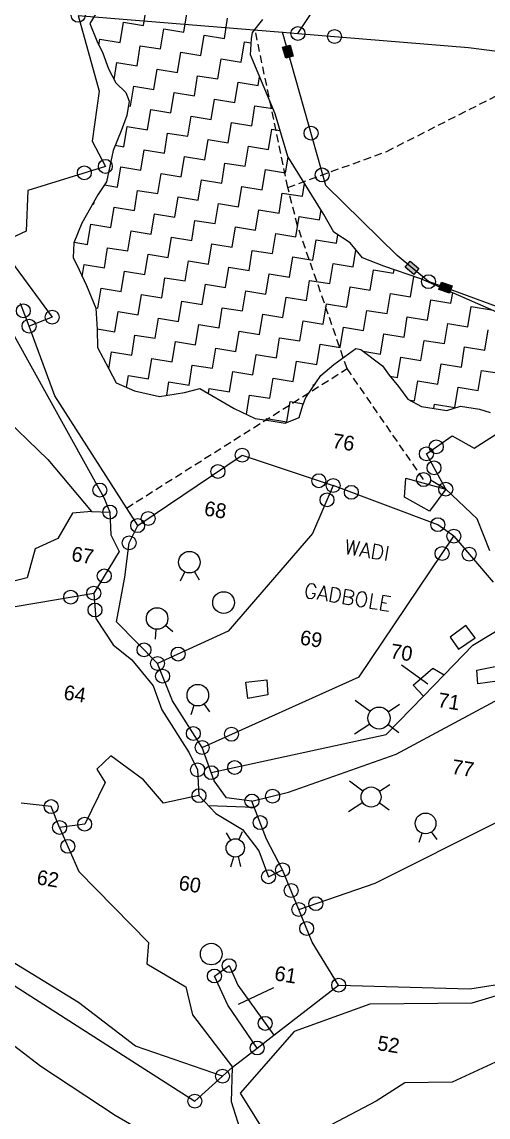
# Model space of a CAD drawing. Header units: metres. Extents: x 318079 to 324759, y 1863980 to 1868406.
# Drawn here: x 321051 to 321354, y 1866102 to 1866812 of the extents above; entities that cross this region are included whole.
import ezdxf

# ---------------------------------------------------------------- set-up
doc = ezdxf.new("R2010")
doc.units = ezdxf.units.M
doc.linetypes.add('DASHED', pattern=[0.75, 0.5, -0.25])
for name, color, linetype in [('LINE_FOOTPATH', 1, 'DASHED'), ('LINE_WATER', 4, 'Continuous'), ('OTHERS', 1, 'Continuous'), ('POLY_HATCH', 12, 'Continuous'), ('POLY_PARCEL', 6, 'Continuous'), ('POLY_WATER', 4, 'Continuous'), ('SYM_WELL', 1, 'Continuous'), ('TEXT_MAPIN', 7, 'Continuous'), ('TEXT_PARCEL', 7, 'Continuous')]:
    doc.layers.add(name, color=color, linetype=linetype)
doc.styles.get("Standard").update_dxf_attribs({"font": 'simplex.shx'})
doc.styles.add('TEXT_MAP', font='')
doc.styles.get('TEXT_MAP').set_extended_font_data('Kruti Dev 050')
doc.dimstyles.get("Standard").update_dxf_attribs({"dimtxt": 0.18, "dimasz": 0.18, "dimexe": 0.18, "dimexo": 0.0625, "dimgap": 0.09, "dimtad": 0, "dimtih": 1, "dimtoh": 1, "dimdec": 4, "dimzin": 0, "dimdsep": 46, "dimtxsty": 'Standard', "dimcen": 0.09, "dimadec": 0, "dimazin": 0, "dimtfac": 1, "dimtdec": 4, "dimtofl": 0, "dimtmove": 0, "dimatfit": 3, "dimfxl": 1, "dimtolj": 1, "dimtzin": 0, "dimarcsym": 0})

# ---------------------------------------------------------------- blocks, each defined once
blk = doc.blocks.new('MOTWELL')
for points in [[(-1.54, 2.96), (-0.8, 1.55)], [(1.54, 2.96), (0.8, 1.55)]]:
    blk.add_lwpolyline(points)
blk.add_circle((0, 0), 1.74)

msp = doc.modelspace()

# ---------------------------------------------------------------- hatches: boundary and pattern name
for points in [[(321222.64, 1866788.45), (321227.56, 1866789.85), (321225.55, 1866796.96), (321220.63, 1866795.56)], [(321305.75, 1866648.12), (321309.04, 1866652.03), (321303.37, 1866656.78), (321300.09, 1866652.86)], [(321329.01, 1866635.91), (321330.71, 1866640.73), (321323.75, 1866643.19), (321322.04, 1866638.37)]]:
    msp.add_hatch(color=256).paths.add_polyline_path(points)

# ---------------------------------------------------------------- linework, layer by layer
for points in [[(321225.55, 1866796.96), (321227.56, 1866789.85), (321222.64, 1866788.45), (321220.63, 1866795.56)], [(321303.37, 1866656.78), (321309.04, 1866652.03), (321305.75, 1866648.12), (321300.09, 1866652.86)], [(321323.75, 1866643.19), (321330.71, 1866640.73), (321329.01, 1866635.91), (321322.04, 1866638.37)]]:
    msp.add_lwpolyline(points, close=True)
for points in [[(321154.31, 1866449.47), (321157.09, 1866455.21)], [(321166.6, 1866449.8), (321163.51, 1866455.38)], [(321149.45, 1866416.41), (321144.54, 1866420.49)], [(321138.12, 1866411.64), (321138.63, 1866418)], [(321161.23, 1866362.6), (321163.32, 1866368.63)], [(321173.39, 1866364.37), (321169.67, 1866369.55)], [(321309.17, 1866279.83), (321311.19, 1866285.66)], [(321320.93, 1866281.54), (321317.33, 1866286.55)]]:
    msp.add_lwpolyline(points)
for centre, radius in [((321087.98, 1866816.23), 4.52), ((321230.57, 1866804.45), 4.52), ((321254.25, 1866802.5), 4.52), ((321239.09, 1866739.82), 4.52), ((321105.6, 1866718.25), 4.52), ((321091.95, 1866714.03), 4.52), ((321246.26, 1866712.68), 4.52), ((321315.27, 1866643.47), 4.52), ((321052.39, 1866624.54), 4.52), ((321071.11, 1866620.46), 4.52), ((321056.1, 1866614.57), 4.52), ((321194.38, 1866530.91), 4.52), ((321313.92, 1866531.8), 4.52), ((321320.33, 1866536.29), 4.52), ((321318.87, 1866522.74), 4.52), ((321178.65, 1866520.31), 4.52), ((321101.98, 1866508.27), 4.52), ((321244.16, 1866514.33), 4.52), ((321253.43, 1866511.24), 4.52), ((321312.12, 1866515.07), 4.52), ((321326.48, 1866508.82), 4.52), ((321249.45, 1866501.98), 4.52), ((321265.23, 1866506.82), 4.52), ((321108.55, 1866494.02), 4.52), ((321133.38, 1866489.81), 4.52), ((321126.58, 1866485.23), 4.52), ((321321.32, 1866485.82), 4.52), ((321121, 1866474.06), 4.52), ((321331.69, 1866478.36), 4.52), ((321324.11, 1866467.11), 4.52), ((321341.69, 1866466.64), 4.52), ((321160.14, 1866461.49), 6.98), ((321104.89, 1866452.56), 4.52), ((321083.12, 1866438.83), 4.52), ((321098.06, 1866441.35), 4.52), ((321098.9, 1866430.49), 4.52), ((321139.18, 1866424.95), 6.98), ((321130.69, 1866404.67), 4.52), ((321152.8, 1866401.9), 4.52), ((321139.46, 1866395.79), 4.52), ((321142.75, 1866387.57), 4.52), ((321165.6, 1866375.22), 6.98), ((321162.68, 1866350.34), 4.52), ((321187.47, 1866349.87), 4.52), ((321168.44, 1866341.3), 4.52), ((321165.45, 1866326.74), 4.52), ((321174.37, 1866324.95), 4.52), ((321189.51, 1866328.25), 4.52), ((321166.35, 1866310.03), 4.52), ((321214.12, 1866309.74), 4.52), ((321070.46, 1866302.92), 4.52), ((321200.72, 1866306.52), 4.52), ((321075.91, 1866289.41), 4.52), ((321092.18, 1866291.57), 4.52), ((321206.07, 1866292.54), 4.52), ((321313.4, 1866292.03), 6.74), ((321081.23, 1866277.15), 4.52), ((321220.62, 1866261.92), 4.52), ((321211.52, 1866257.45), 4.52), ((321226.14, 1866248.5), 4.52), ((321242.23, 1866239.96), 4.52), ((321231.2, 1866236.17), 4.52), ((321236.25, 1866223.89), 4.52), ((321185.97, 1866199.75), 4.52), ((321176.37, 1866193.03), 4.52), ((321256.99, 1866187.09), 4.52), ((321209.32, 1866162.31), 4.52), ((321204.16, 1866146.32), 4.52), ((321181.65, 1866128.08), 4.52), ((321163.68, 1866111.8), 4.52)]:
    msp.add_circle(centre, radius)
at = {"layer": 'LINE_FOOTPATH', "ltscale": 10}
for p, q in [((321224.04, 1866704.58), (321202.78, 1866806.75)), ((321288.23, 1866727.99), (321381.34, 1866775.21)), ((321224.04, 1866704.58), (321288.23, 1866727.99)), ((321288.23, 1866727.99), (321288.23, 1866727.99)), ((321230.3, 1866679.71), (321224.04, 1866704.58)), ((321262.45, 1866587.05), (321230.3, 1866679.71)), ((321119.32, 1866496.62), (321262.45, 1866587.05)), ((321312.12, 1866515.07), (321262.45, 1866587.05))]:
    msp.add_line(p, q, dxfattribs=at)
at = {"layer": 'LINE_WATER'}
msp.add_line((321172.48, 1866303.56), (321202.27, 1866302.46), dxfattribs=at)
at = {"layer": 'OTHERS'}
for p, q in [((321326.48, 1866508.82), (321316.59, 1866514.75)), ((321339.59, 1866420.4), (321329.41, 1866412.84)), ((321345.59, 1866412.35), (321339.59, 1866420.4)), ((321329.41, 1866412.84), (321334.83, 1866404.98)), ((321334.83, 1866404.98), (321345.59, 1866412.35)), ((321346.57, 1866391.44), (321358.54, 1866393.84)), ((321196.86, 1866383.6), (321210.39, 1866385.09)), ((321210.39, 1866385.09), (321211.04, 1866375.41)), ((321347.32, 1866382.66), (321346.57, 1866391.44)), ((321346.57, 1866391.44), (321346.57, 1866391.44)), ((321198.11, 1866373.08), (321196.86, 1866383.6)), ((321359.88, 1866384.24), (321347.32, 1866382.66)), ((321211.04, 1866375.41), (321198.11, 1866373.08))]:
    msp.add_line(p, q, dxfattribs=at)
at = {"layer": 'OTHERS', "ltscale": 10}
for p, q in [((321187.47, 1866111.52), (321188.13, 1866133.96)), ((321200.67, 1866069.76), (321187.47, 1866111.52))]:
    msp.add_line(p, q, dxfattribs=at)
at = {"layer": 'POLY_HATCH', "linetype": 'Continuous'}
for p, q in [((321130.41, 1866809.66), (321132.53, 1866822.77)), ((321130.41, 1866809.66), (321132.53, 1866822.77)), ((321156.62, 1866805.42), (321158.74, 1866818.53)), ((321156.62, 1866805.42), (321158.74, 1866818.53)), ((321115.18, 1866798.67), (321117.3, 1866811.78)), ((321115.18, 1866798.67), (321117.3, 1866811.78)), ((321117.3, 1866811.78), (321130.41, 1866809.66)), ((321117.3, 1866811.78), (321130.41, 1866809.66)), ((321182.83, 1866801.18), (321184.95, 1866814.29)), ((321182.83, 1866801.18), (321184.95, 1866814.29)), ((321141.39, 1866794.43), (321143.51, 1866807.54)), ((321141.39, 1866794.43), (321143.51, 1866807.54)), ((321143.51, 1866807.54), (321156.62, 1866805.42)), ((321143.51, 1866807.54), (321156.62, 1866805.42)), ((321101.44, 1866796.81), (321102.08, 1866800.79)), ((321101.44, 1866796.81), (321102.08, 1866800.79)), ((321102.08, 1866800.79), (321115.18, 1866798.67)), ((321102.08, 1866800.79), (321115.18, 1866798.67)), ((321167.61, 1866790.2), (321169.73, 1866803.3)), ((321167.61, 1866790.2), (321169.73, 1866803.3)), ((321169.73, 1866803.3), (321182.83, 1866801.18)), ((321169.73, 1866803.3), (321182.83, 1866801.18)), ((321193.82, 1866785.96), (321195.94, 1866799.06)), ((321193.82, 1866785.96), (321195.94, 1866799.06)), ((321195.94, 1866799.06), (321200.27, 1866798.36)), ((321195.94, 1866799.06), (321200.27, 1866798.36)), ((321126.17, 1866783.45), (321128.29, 1866796.55)), ((321126.17, 1866783.45), (321128.29, 1866796.55)), ((321128.29, 1866796.55), (321141.39, 1866794.43)), ((321128.29, 1866796.55), (321141.39, 1866794.43)), ((321152.38, 1866779.21), (321154.5, 1866792.31)), ((321152.38, 1866779.21), (321154.5, 1866792.31)), ((321154.5, 1866792.31), (321167.61, 1866790.2)), ((321154.5, 1866792.31), (321167.61, 1866790.2)), ((321111.3, 1866774.64), (321113.06, 1866785.57)), ((321111.3, 1866774.64), (321113.06, 1866785.57)), ((321113.06, 1866785.57), (321126.17, 1866783.45)), ((321113.06, 1866785.57), (321126.17, 1866783.45)), ((321178.59, 1866774.97), (321180.71, 1866788.08)), ((321178.59, 1866774.97), (321180.71, 1866788.08)), ((321180.71, 1866788.08), (321193.82, 1866785.96)), ((321180.71, 1866788.08), (321193.82, 1866785.96)), ((321137.16, 1866768.22), (321139.28, 1866781.33)), ((321137.16, 1866768.22), (321139.28, 1866781.33)), ((321139.28, 1866781.33), (321152.38, 1866779.21)), ((321139.28, 1866781.33), (321152.38, 1866779.21)), ((321163.37, 1866763.98), (321165.49, 1866777.09)), ((321163.37, 1866763.98), (321165.49, 1866777.09)), ((321165.49, 1866777.09), (321178.59, 1866774.97)), ((321165.49, 1866777.09), (321178.59, 1866774.97)), ((321204.8, 1866770.73), (321205.72, 1866776.39)), ((321204.8, 1866770.73), (321205.72, 1866776.39)), ((321121.93, 1866757.24), (321124.05, 1866770.34)), ((321121.93, 1866757.24), (321124.05, 1866770.34)), ((321124.05, 1866770.34), (321137.16, 1866768.22)), ((321124.05, 1866770.34), (321137.16, 1866768.22)), ((321189.58, 1866759.74), (321191.7, 1866772.85)), ((321189.58, 1866759.74), (321191.7, 1866772.85)), ((321191.7, 1866772.85), (321204.8, 1866770.73)), ((321191.7, 1866772.85), (321204.8, 1866770.73)), ((321148.14, 1866753), (321150.26, 1866766.1)), ((321148.14, 1866753), (321150.26, 1866766.1)), ((321150.26, 1866766.1), (321163.37, 1866763.98)), ((321150.26, 1866766.1), (321163.37, 1866763.98)), ((321174.35, 1866748.76), (321176.47, 1866761.86)), ((321174.35, 1866748.76), (321176.47, 1866761.86)), ((321176.47, 1866761.86), (321189.58, 1866759.74)), ((321176.47, 1866761.86), (321189.58, 1866759.74)), ((321120.6, 1866757.45), (321121.93, 1866757.24)), ((321120.6, 1866757.45), (321121.93, 1866757.24)), ((321132.92, 1866742.01), (321135.04, 1866755.12)), ((321132.92, 1866742.01), (321135.04, 1866755.12)), ((321135.04, 1866755.12), (321148.14, 1866753)), ((321135.04, 1866755.12), (321148.14, 1866753)), ((321200.56, 1866744.52), (321202.68, 1866757.63)), ((321200.56, 1866744.52), (321202.68, 1866757.63)), ((321202.68, 1866757.63), (321214.3, 1866755.75)), ((321202.68, 1866757.63), (321214.3, 1866755.75)), ((321159.13, 1866737.77), (321161.25, 1866750.88)), ((321159.13, 1866737.77), (321161.25, 1866750.88)), ((321161.25, 1866750.88), (321174.35, 1866748.76)), ((321161.25, 1866750.88), (321174.35, 1866748.76)), ((321117.69, 1866731.03), (321119.81, 1866744.13)), ((321117.69, 1866731.03), (321119.81, 1866744.13)), ((321119.81, 1866744.13), (321132.92, 1866742.01)), ((321119.81, 1866744.13), (321132.92, 1866742.01)), ((321185.34, 1866733.53), (321187.46, 1866746.64)), ((321185.34, 1866733.53), (321187.46, 1866746.64)), ((321187.46, 1866746.64), (321200.56, 1866744.52)), ((321187.46, 1866746.64), (321200.56, 1866744.52)), ((321211.55, 1866729.29), (321213.67, 1866742.4)), ((321211.55, 1866729.29), (321213.67, 1866742.4)), ((321213.67, 1866742.4), (321218.92, 1866741.55)), ((321213.67, 1866742.4), (321218.92, 1866741.55)), ((321143.9, 1866726.79), (321146.02, 1866739.89)), ((321143.9, 1866726.79), (321146.02, 1866739.89)), ((321146.02, 1866739.89), (321159.13, 1866737.77)), ((321146.02, 1866739.89), (321159.13, 1866737.77)), ((321170.11, 1866722.55), (321172.23, 1866735.65)), ((321170.11, 1866722.55), (321172.23, 1866735.65)), ((321172.23, 1866735.65), (321185.34, 1866733.53)), ((321172.23, 1866735.65), (321185.34, 1866733.53)), ((321112.05, 1866731.94), (321117.69, 1866731.03)), ((321112.05, 1866731.94), (321117.69, 1866731.03)), ((321128.68, 1866715.8), (321130.8, 1866728.91)), ((321128.68, 1866715.8), (321130.8, 1866728.91)), ((321130.8, 1866728.91), (321143.9, 1866726.79)), ((321130.8, 1866728.91), (321143.9, 1866726.79)), ((321196.32, 1866718.31), (321198.44, 1866731.41)), ((321196.32, 1866718.31), (321198.44, 1866731.41)), ((321198.44, 1866731.41), (321211.55, 1866729.29)), ((321198.44, 1866731.41), (321211.55, 1866729.29)), ((321154.89, 1866711.56), (321157.01, 1866724.67)), ((321154.89, 1866711.56), (321157.01, 1866724.67)), ((321157.01, 1866724.67), (321170.11, 1866722.55)), ((321157.01, 1866724.67), (321170.11, 1866722.55)), ((321181.1, 1866707.32), (321183.22, 1866720.43)), ((321181.1, 1866707.32), (321183.22, 1866720.43)), ((321183.22, 1866720.43), (321196.32, 1866718.31)), ((321183.22, 1866720.43), (321196.32, 1866718.31)), ((321222.53, 1866714.07), (321224.17, 1866724.22)), ((321222.53, 1866714.07), (321224.17, 1866724.22)), ((321113.45, 1866704.82), (321115.57, 1866717.92)), ((321113.45, 1866704.82), (321115.57, 1866717.92)), ((321115.57, 1866717.92), (321128.68, 1866715.8)), ((321115.57, 1866717.92), (321128.68, 1866715.8)), ((321139.66, 1866700.58), (321141.78, 1866713.68)), ((321139.66, 1866700.58), (321141.78, 1866713.68)), ((321141.78, 1866713.68), (321154.89, 1866711.56)), ((321141.78, 1866713.68), (321154.89, 1866711.56)), ((321207.31, 1866703.08), (321209.43, 1866716.19)), ((321207.31, 1866703.08), (321209.43, 1866716.19)), ((321209.43, 1866716.19), (321222.53, 1866714.07)), ((321209.43, 1866716.19), (321222.53, 1866714.07)), ((321104.98, 1866706.19), (321113.45, 1866704.82)), ((321104.98, 1866706.19), (321113.45, 1866704.82)), ((321165.87, 1866696.34), (321167.99, 1866709.44)), ((321165.87, 1866696.34), (321167.99, 1866709.44)), ((321167.99, 1866709.44), (321181.1, 1866707.32)), ((321167.99, 1866709.44), (321181.1, 1866707.32)), ((321192.08, 1866692.1), (321194.2, 1866705.2)), ((321192.08, 1866692.1), (321194.2, 1866705.2)), ((321194.2, 1866705.2), (321207.31, 1866703.08)), ((321194.2, 1866705.2), (321207.31, 1866703.08)), ((321233.52, 1866698.84), (321234.86, 1866707.15)), ((321233.52, 1866698.84), (321234.86, 1866707.15)), ((321124.44, 1866689.59), (321126.56, 1866702.7)), ((321124.44, 1866689.59), (321126.56, 1866702.7)), ((321126.56, 1866702.7), (321139.66, 1866700.58)), ((321126.56, 1866702.7), (321139.66, 1866700.58)), ((321150.65, 1866685.35), (321152.77, 1866698.46)), ((321150.65, 1866685.35), (321152.77, 1866698.46)), ((321152.77, 1866698.46), (321165.87, 1866696.34)), ((321152.77, 1866698.46), (321165.87, 1866696.34)), ((321218.29, 1866687.86), (321220.41, 1866700.96)), ((321218.29, 1866687.86), (321220.41, 1866700.96)), ((321220.41, 1866700.96), (321233.52, 1866698.84)), ((321220.41, 1866700.96), (321233.52, 1866698.84)), ((321097.49, 1866693.95), (321098.23, 1866693.83)), ((321097.49, 1866693.95), (321098.23, 1866693.83)), ((321098.23, 1866693.83), (321098.55, 1866695.82)), ((321098.23, 1866693.83), (321098.55, 1866695.82)), ((321109.21, 1866678.61), (321111.33, 1866691.71)), ((321109.21, 1866678.61), (321111.33, 1866691.71)), ((321111.33, 1866691.71), (321124.44, 1866689.59)), ((321111.33, 1866691.71), (321124.44, 1866689.59)), ((321176.86, 1866681.11), (321178.98, 1866694.22)), ((321176.86, 1866681.11), (321178.98, 1866694.22)), ((321178.98, 1866694.22), (321192.08, 1866692.1)), ((321178.98, 1866694.22), (321192.08, 1866692.1)), ((321135.42, 1866674.37), (321137.54, 1866687.47)), ((321135.42, 1866674.37), (321137.54, 1866687.47)), ((321137.54, 1866687.47), (321150.65, 1866685.35)), ((321137.54, 1866687.47), (321150.65, 1866685.35)), ((321161.63, 1866670.13), (321163.75, 1866683.23)), ((321161.63, 1866670.13), (321163.75, 1866683.23)), ((321163.75, 1866683.23), (321176.86, 1866681.11)), ((321163.75, 1866683.23), (321176.86, 1866681.11)), ((321203.07, 1866676.87), (321205.19, 1866689.98)), ((321203.07, 1866676.87), (321205.19, 1866689.98)), ((321205.19, 1866689.98), (321218.29, 1866687.86)), ((321205.19, 1866689.98), (321218.29, 1866687.86)), ((321229.28, 1866672.63), (321231.4, 1866685.74)), ((321229.28, 1866672.63), (321231.4, 1866685.74)), ((321231.4, 1866685.74), (321244.5, 1866683.62)), ((321231.4, 1866685.74), (321244.5, 1866683.62)), ((321244.5, 1866683.62), (321245.55, 1866690.08)), ((321244.5, 1866683.62), (321245.55, 1866690.08)), ((321093.99, 1866667.62), (321096.11, 1866680.73)), ((321093.99, 1866667.62), (321096.11, 1866680.73)), ((321096.11, 1866680.73), (321109.21, 1866678.61)), ((321096.11, 1866680.73), (321109.21, 1866678.61)), ((321120.2, 1866663.38), (321122.32, 1866676.49)), ((321120.2, 1866663.38), (321122.32, 1866676.49)), ((321122.32, 1866676.49), (321135.42, 1866674.37)), ((321122.32, 1866676.49), (321135.42, 1866674.37)), ((321187.84, 1866665.89), (321189.96, 1866678.99)), ((321187.84, 1866665.89), (321189.96, 1866678.99)), ((321189.96, 1866678.99), (321203.07, 1866676.87)), ((321189.96, 1866678.99), (321203.07, 1866676.87)), ((321085.35, 1866669.02), (321093.99, 1866667.62)), ((321085.35, 1866669.02), (321093.99, 1866667.62)), ((321146.41, 1866659.14), (321148.53, 1866672.25)), ((321146.41, 1866659.14), (321148.53, 1866672.25)), ((321148.53, 1866672.25), (321161.63, 1866670.13)), ((321148.53, 1866672.25), (321161.63, 1866670.13)), ((321214.05, 1866661.65), (321216.17, 1866674.75)), ((321214.05, 1866661.65), (321216.17, 1866674.75)), ((321216.17, 1866674.75), (321229.28, 1866672.63)), ((321216.17, 1866674.75), (321229.28, 1866672.63)), ((321240.26, 1866657.41), (321242.38, 1866670.51)), ((321240.26, 1866657.41), (321242.38, 1866670.51)), ((321242.38, 1866670.51), (321255.49, 1866668.39)), ((321242.38, 1866670.51), (321255.49, 1866668.39)), ((321255.49, 1866668.39), (321256.38, 1866673.92)), ((321255.49, 1866668.39), (321256.38, 1866673.92)), ((321104.97, 1866652.4), (321107.09, 1866665.5)), ((321104.97, 1866652.4), (321107.09, 1866665.5)), ((321107.09, 1866665.5), (321120.2, 1866663.38)), ((321107.09, 1866665.5), (321120.2, 1866663.38)), ((321172.62, 1866654.9), (321174.74, 1866668.01)), ((321172.62, 1866654.9), (321174.74, 1866668.01)), ((321174.74, 1866668.01), (321187.84, 1866665.89)), ((321174.74, 1866668.01), (321187.84, 1866665.89)), ((321198.83, 1866650.66), (321200.95, 1866663.77)), ((321198.83, 1866650.66), (321200.95, 1866663.77)), ((321200.95, 1866663.77), (321214.05, 1866661.65)), ((321200.95, 1866663.77), (321214.05, 1866661.65)), ((321266.48, 1866653.17), (321268.22, 1866663.94)), ((321266.48, 1866653.17), (321268.22, 1866663.94)), ((321131.18, 1866648.16), (321133.3, 1866661.26)), ((321131.18, 1866648.16), (321133.3, 1866661.26)), ((321133.3, 1866661.26), (321146.41, 1866659.14)), ((321133.3, 1866661.26), (321146.41, 1866659.14)), ((321157.39, 1866643.92), (321159.51, 1866657.02)), ((321157.39, 1866643.92), (321159.51, 1866657.02)), ((321159.51, 1866657.02), (321172.62, 1866654.9)), ((321159.51, 1866657.02), (321172.62, 1866654.9)), ((321225.04, 1866646.42), (321227.16, 1866659.53)), ((321225.04, 1866646.42), (321227.16, 1866659.53)), ((321227.16, 1866659.53), (321240.26, 1866657.41)), ((321227.16, 1866659.53), (321240.26, 1866657.41)), ((321251.25, 1866642.18), (321253.37, 1866655.29)), ((321251.25, 1866642.18), (321253.37, 1866655.29)), ((321253.37, 1866655.29), (321266.48, 1866653.17)), ((321253.37, 1866655.29), (321266.48, 1866653.17)), ((321090.63, 1866646.89), (321091.87, 1866654.52)), ((321090.63, 1866646.89), (321091.87, 1866654.52)), ((321091.87, 1866654.52), (321104.97, 1866652.4)), ((321091.87, 1866654.52), (321104.97, 1866652.4)), ((321115.96, 1866637.17), (321118.08, 1866650.28)), ((321115.96, 1866637.17), (321118.08, 1866650.28)), ((321118.08, 1866650.28), (321131.18, 1866648.16)), ((321118.08, 1866650.28), (321131.18, 1866648.16)), ((321183.6, 1866639.68), (321185.72, 1866652.78)), ((321183.6, 1866639.68), (321185.72, 1866652.78)), ((321185.72, 1866652.78), (321198.83, 1866650.66)), ((321185.72, 1866652.78), (321198.83, 1866650.66)), ((321209.81, 1866635.44), (321211.93, 1866648.54)), ((321209.81, 1866635.44), (321211.93, 1866648.54)), ((321211.93, 1866648.54), (321225.04, 1866646.42)), ((321211.93, 1866648.54), (321225.04, 1866646.42)), ((321277.46, 1866637.94), (321279.58, 1866651.05)), ((321277.46, 1866637.94), (321279.58, 1866651.05)), ((321279.58, 1866651.05), (321292.69, 1866648.93)), ((321279.58, 1866651.05), (321292.69, 1866648.93)), ((321292.69, 1866648.93), (321293.05, 1866651.16)), ((321292.69, 1866648.93), (321293.05, 1866651.16)), ((321142.17, 1866632.93), (321144.29, 1866646.04)), ((321142.17, 1866632.93), (321144.29, 1866646.04)), ((321144.29, 1866646.04), (321157.39, 1866643.92)), ((321144.29, 1866646.04), (321157.39, 1866643.92)), ((321168.38, 1866628.69), (321170.5, 1866641.8)), ((321168.38, 1866628.69), (321170.5, 1866641.8)), ((321170.5, 1866641.8), (321183.6, 1866639.68)), ((321170.5, 1866641.8), (321183.6, 1866639.68)), ((321236.02, 1866631.2), (321238.14, 1866644.3)), ((321236.02, 1866631.2), (321238.14, 1866644.3)), ((321238.14, 1866644.3), (321251.25, 1866642.18)), ((321238.14, 1866644.3), (321251.25, 1866642.18)), ((321303.67, 1866633.7), (321305.79, 1866646.81)), ((321303.67, 1866633.7), (321305.79, 1866646.81)), ((321305.79, 1866646.81), (321306.08, 1866646.76)), ((321305.79, 1866646.81), (321306.08, 1866646.76)), ((321100.73, 1866626.19), (321102.85, 1866639.29)), ((321100.73, 1866626.19), (321102.85, 1866639.29)), ((321102.85, 1866639.29), (321115.96, 1866637.17)), ((321102.85, 1866639.29), (321115.96, 1866637.17)), ((321126.94, 1866621.95), (321129.06, 1866635.05)), ((321126.94, 1866621.95), (321129.06, 1866635.05)), ((321129.06, 1866635.05), (321142.17, 1866632.93)), ((321129.06, 1866635.05), (321142.17, 1866632.93)), ((321194.59, 1866624.45), (321196.71, 1866637.56)), ((321194.59, 1866624.45), (321196.71, 1866637.56)), ((321196.71, 1866637.56), (321209.81, 1866635.44)), ((321196.71, 1866637.56), (321209.81, 1866635.44)), ((321262.24, 1866626.96), (321264.36, 1866640.06)), ((321262.24, 1866626.96), (321264.36, 1866640.06)), ((321264.36, 1866640.06), (321277.46, 1866637.94)), ((321264.36, 1866640.06), (321277.46, 1866637.94)), ((321288.45, 1866622.72), (321290.57, 1866635.82)), ((321288.45, 1866622.72), (321290.57, 1866635.82)), ((321290.57, 1866635.82), (321303.67, 1866633.7)), ((321290.57, 1866635.82), (321303.67, 1866633.7)), ((321329.88, 1866629.46), (321330.98, 1866636.26)), ((321329.88, 1866629.46), (321330.98, 1866636.26)), ((321099.36, 1866626.41), (321100.73, 1866626.19)), ((321099.36, 1866626.41), (321100.73, 1866626.19)), ((321153.15, 1866617.71), (321155.27, 1866630.81)), ((321153.15, 1866617.71), (321155.27, 1866630.81)), ((321155.27, 1866630.81), (321168.38, 1866628.69)), ((321155.27, 1866630.81), (321168.38, 1866628.69)), ((321179.36, 1866613.47), (321181.48, 1866626.57)), ((321179.36, 1866613.47), (321181.48, 1866626.57)), ((321181.48, 1866626.57), (321194.59, 1866624.45)), ((321181.48, 1866626.57), (321194.59, 1866624.45)), ((321220.8, 1866620.21), (321222.92, 1866633.32)), ((321220.8, 1866620.21), (321222.92, 1866633.32)), ((321222.92, 1866633.32), (321236.02, 1866631.2)), ((321222.92, 1866633.32), (321236.02, 1866631.2)), ((321247.01, 1866615.97), (321249.13, 1866629.08)), ((321247.01, 1866615.97), (321249.13, 1866629.08)), ((321249.13, 1866629.08), (321262.24, 1866626.96)), ((321249.13, 1866629.08), (321262.24, 1866626.96)), ((321314.66, 1866618.48), (321316.78, 1866631.58)), ((321314.66, 1866618.48), (321316.78, 1866631.58)), ((321316.78, 1866631.58), (321329.88, 1866629.46)), ((321316.78, 1866631.58), (321329.88, 1866629.46)), ((321340.87, 1866614.24), (321342.99, 1866627.34)), ((321340.87, 1866614.24), (321342.99, 1866627.34)), ((321342.99, 1866627.34), (321356.09, 1866625.22)), ((321342.99, 1866627.34), (321356.09, 1866625.22)), ((321111.72, 1866610.96), (321113.84, 1866624.07)), ((321111.72, 1866610.96), (321113.84, 1866624.07)), ((321113.84, 1866624.07), (321126.94, 1866621.95)), ((321113.84, 1866624.07), (321126.94, 1866621.95)), ((321137.93, 1866606.72), (321140.05, 1866619.83)), ((321137.93, 1866606.72), (321140.05, 1866619.83)), ((321140.05, 1866619.83), (321153.15, 1866617.71)), ((321140.05, 1866619.83), (321153.15, 1866617.71)), ((321205.57, 1866609.23), (321207.69, 1866622.33)), ((321205.57, 1866609.23), (321207.69, 1866622.33)), ((321207.69, 1866622.33), (321220.8, 1866620.21)), ((321207.69, 1866622.33), (321220.8, 1866620.21)), ((321273.22, 1866611.73), (321275.34, 1866624.84)), ((321273.22, 1866611.73), (321275.34, 1866624.84)), ((321275.34, 1866624.84), (321288.45, 1866622.72)), ((321275.34, 1866624.84), (321288.45, 1866622.72)), ((321299.43, 1866607.49), (321301.55, 1866620.6)), ((321299.43, 1866607.49), (321301.55, 1866620.6)), ((321301.55, 1866620.6), (321314.66, 1866618.48)), ((321301.55, 1866620.6), (321314.66, 1866618.48)), ((321100.32, 1866612.8), (321111.72, 1866610.96)), ((321100.32, 1866612.8), (321111.72, 1866610.96)), ((321164.14, 1866602.48), (321166.26, 1866615.59)), ((321164.14, 1866602.48), (321166.26, 1866615.59)), ((321166.26, 1866615.59), (321179.36, 1866613.47)), ((321166.26, 1866615.59), (321179.36, 1866613.47)), ((321231.79, 1866604.99), (321233.9, 1866618.09)), ((321231.79, 1866604.99), (321233.9, 1866618.09)), ((321233.9, 1866618.09), (321247.01, 1866615.97)), ((321233.9, 1866618.09), (321247.01, 1866615.97)), ((321258, 1866600.75), (321260.12, 1866613.85)), ((321258, 1866600.75), (321260.12, 1866613.85)), ((321260.12, 1866613.85), (321273.22, 1866611.73)), ((321260.12, 1866613.85), (321273.22, 1866611.73)), ((321325.64, 1866603.25), (321327.76, 1866616.36)), ((321325.64, 1866603.25), (321327.76, 1866616.36)), ((321327.76, 1866616.36), (321340.87, 1866614.24)), ((321327.76, 1866616.36), (321340.87, 1866614.24)), ((321351.85, 1866599.01), (321353.97, 1866612.12)), ((321351.85, 1866599.01), (321353.97, 1866612.12)), ((321122.7, 1866595.74), (321124.82, 1866608.84)), ((321122.7, 1866595.74), (321124.82, 1866608.84)), ((321124.82, 1866608.84), (321137.93, 1866606.72)), ((321124.82, 1866608.84), (321137.93, 1866606.72)), ((321190.35, 1866598.24), (321192.47, 1866611.35)), ((321190.35, 1866598.24), (321192.47, 1866611.35)), ((321192.47, 1866611.35), (321205.57, 1866609.23)), ((321192.47, 1866611.35), (321205.57, 1866609.23)), ((321216.56, 1866594), (321218.68, 1866607.11)), ((321216.56, 1866594), (321218.68, 1866607.11)), ((321218.68, 1866607.11), (321231.79, 1866604.99)), ((321218.68, 1866607.11), (321231.79, 1866604.99)), ((321284.21, 1866596.51), (321286.33, 1866609.61)), ((321284.21, 1866596.51), (321286.33, 1866609.61)), ((321286.33, 1866609.61), (321299.43, 1866607.49)), ((321286.33, 1866609.61), (321299.43, 1866607.49)), ((321310.42, 1866592.27), (321312.54, 1866605.37)), ((321310.42, 1866592.27), (321312.54, 1866605.37)), ((321312.54, 1866605.37), (321325.64, 1866603.25)), ((321312.54, 1866605.37), (321325.64, 1866603.25)), ((321148.91, 1866591.5), (321151.03, 1866604.6)), ((321148.91, 1866591.5), (321151.03, 1866604.6)), ((321151.03, 1866604.6), (321164.14, 1866602.48)), ((321151.03, 1866604.6), (321164.14, 1866602.48)), ((321175.12, 1866587.26), (321177.24, 1866600.36)), ((321175.12, 1866587.26), (321177.24, 1866600.36)), ((321177.24, 1866600.36), (321190.35, 1866598.24)), ((321177.24, 1866600.36), (321190.35, 1866598.24)), ((321242.77, 1866589.76), (321244.89, 1866602.87)), ((321242.77, 1866589.76), (321244.89, 1866602.87)), ((321244.89, 1866602.87), (321258, 1866600.75)), ((321244.89, 1866602.87), (321258, 1866600.75)), ((321272.8, 1866598.35), (321284.21, 1866596.51)), ((321272.8, 1866598.35), (321284.21, 1866596.51)), ((321336.63, 1866588.03), (321338.75, 1866601.13)), ((321336.63, 1866588.03), (321338.75, 1866601.13)), ((321338.75, 1866601.13), (321351.85, 1866599.01)), ((321338.75, 1866601.13), (321351.85, 1866599.01)), ((321107.84, 1866586.98), (321109.6, 1866597.86)), ((321107.84, 1866586.98), (321109.6, 1866597.86)), ((321109.6, 1866597.86), (321122.7, 1866595.74)), ((321109.6, 1866597.86), (321122.7, 1866595.74)), ((321133.69, 1866580.51), (321135.81, 1866593.62)), ((321133.69, 1866580.51), (321135.81, 1866593.62)), ((321135.81, 1866593.62), (321148.91, 1866591.5)), ((321135.81, 1866593.62), (321148.91, 1866591.5)), ((321201.33, 1866583.02), (321203.45, 1866596.12)), ((321201.33, 1866583.02), (321203.45, 1866596.12)), ((321203.45, 1866596.12), (321216.56, 1866594)), ((321203.45, 1866596.12), (321216.56, 1866594)), ((321227.55, 1866578.78), (321229.67, 1866591.88)), ((321227.55, 1866578.78), (321229.67, 1866591.88)), ((321229.67, 1866591.88), (321242.77, 1866589.76)), ((321229.67, 1866591.88), (321242.77, 1866589.76)), ((321295.19, 1866581.28), (321297.31, 1866594.39)), ((321295.19, 1866581.28), (321297.31, 1866594.39)), ((321297.31, 1866594.39), (321310.42, 1866592.27)), ((321297.31, 1866594.39), (321310.42, 1866592.27)), ((321159.9, 1866576.27), (321162.02, 1866589.38)), ((321159.9, 1866576.27), (321162.02, 1866589.38)), ((321162.02, 1866589.38), (321175.12, 1866587.26)), ((321162.02, 1866589.38), (321175.12, 1866587.26)), ((321186.11, 1866572.03), (321188.23, 1866585.14)), ((321186.11, 1866572.03), (321188.23, 1866585.14)), ((321188.23, 1866585.14), (321201.33, 1866583.02)), ((321188.23, 1866585.14), (321201.33, 1866583.02)), ((321321.4, 1866577.04), (321323.52, 1866590.15)), ((321321.4, 1866577.04), (321323.52, 1866590.15)), ((321323.52, 1866590.15), (321336.63, 1866588.03)), ((321323.52, 1866590.15), (321336.63, 1866588.03)), ((321347.61, 1866572.8), (321349.73, 1866585.91)), ((321347.61, 1866572.8), (321349.73, 1866585.91)), ((321349.73, 1866585.91), (321362.84, 1866583.79)), ((321349.73, 1866585.91), (321362.84, 1866583.79)), ((321119.34, 1866574.92), (321120.58, 1866582.63)), ((321119.34, 1866574.92), (321120.58, 1866582.63)), ((321120.58, 1866582.63), (321133.69, 1866580.51)), ((321120.58, 1866582.63), (321133.69, 1866580.51)), ((321145.4, 1866569.75), (321146.79, 1866578.39)), ((321145.4, 1866569.75), (321146.79, 1866578.39)), ((321146.79, 1866578.39), (321159.9, 1866576.27)), ((321146.79, 1866578.39), (321159.9, 1866576.27)), ((321212.32, 1866567.79), (321214.44, 1866580.9)), ((321212.32, 1866567.79), (321214.44, 1866580.9)), ((321214.44, 1866580.9), (321227.55, 1866578.78)), ((321214.44, 1866580.9), (321227.55, 1866578.78)), ((321240.46, 1866575.46), (321240.65, 1866576.66)), ((321240.46, 1866575.46), (321240.65, 1866576.66)), ((321240.65, 1866576.66), (321241.21, 1866576.57)), ((321240.65, 1866576.66), (321241.21, 1866576.57)), ((321290.34, 1866582.07), (321295.19, 1866581.28)), ((321290.34, 1866582.07), (321295.19, 1866581.28)), ((321306.18, 1866566.06), (321308.3, 1866579.16)), ((321306.18, 1866566.06), (321308.3, 1866579.16)), ((321308.3, 1866579.16), (321321.4, 1866577.04)), ((321308.3, 1866579.16), (321321.4, 1866577.04)), ((321172.49, 1866571), (321173, 1866574.15)), ((321172.49, 1866571), (321173, 1866574.15)), ((321173, 1866574.15), (321186.11, 1866572.03)), ((321173, 1866574.15), (321186.11, 1866572.03)), ((321197.19, 1866557.41), (321199.22, 1866569.91)), ((321197.19, 1866557.41), (321199.22, 1866569.91)), ((321199.22, 1866569.91), (321212.32, 1866567.79)), ((321199.22, 1866569.91), (321212.32, 1866567.79)), ((321332.39, 1866561.82), (321334.51, 1866574.92)), ((321332.39, 1866561.82), (321334.51, 1866574.92)), ((321334.51, 1866574.92), (321347.61, 1866572.8)), ((321334.51, 1866574.92), (321347.61, 1866572.8)), ((321223.31, 1866552.57), (321225.43, 1866565.67)), ((321223.31, 1866552.57), (321225.43, 1866565.67)), ((321225.43, 1866565.67), (321234.11, 1866564.27)), ((321225.43, 1866565.67), (321234.11, 1866564.27)), ((321303.09, 1866566.56), (321306.18, 1866566.06)), ((321303.09, 1866566.56), (321306.18, 1866566.06)), ((321318.85, 1866561.27), (321319.28, 1866563.94)), ((321318.85, 1866561.27), (321319.28, 1866563.94)), ((321319.28, 1866563.94), (321332.39, 1866561.82)), ((321319.28, 1866563.94), (321332.39, 1866561.82)), ((321210.02, 1866553.6), (321210.2, 1866554.69)), ((321210.02, 1866553.6), (321210.2, 1866554.69)), ((321210.2, 1866554.69), (321223.31, 1866552.57)), ((321210.2, 1866554.69), (321223.31, 1866552.57))]:
    msp.add_line(p, q, dxfattribs=at)
at = {"layer": 'POLY_HATCH'}
for p, q in [((321099.74, 1866817.64), (321095.49, 1866810.96)), ((321201.1, 1866805.17), (321207.73, 1866813.58)), ((321095.49, 1866810.96), (321100, 1866799.7)), ((321200.43, 1866801.07), (321201.1, 1866805.17)), ((321100, 1866799.7), (321103.98, 1866791.68)), ((321199.8, 1866790.64), (321200.43, 1866801.07)), ((321103.98, 1866791.68), (321107.63, 1866781.62)), ((321215.75, 1866752.26), (321199.8, 1866790.64)), ((321107.63, 1866781.62), (321112.47, 1866772.41)), ((321112.47, 1866772.41), (321118.83, 1866766.11)), ((321118.83, 1866766.11), (321121.09, 1866760.48)), ((321121.09, 1866760.48), (321119.6, 1866751.25)), ((321119.6, 1866751.25), (321115.88, 1866741.32)), ((321223.93, 1866724.6), (321215.75, 1866752.26)), ((321115.88, 1866741.32), (321110.64, 1866728.48)), ((321110.64, 1866728.48), (321106.37, 1866708.32)), ((321247.41, 1866687.11), (321223.93, 1866724.6)), ((321106.37, 1866708.32), (321100.76, 1866699.75)), ((321100.76, 1866699.75), (321090.41, 1866681.41)), ((321253.97, 1866675.52), (321247.41, 1866687.11)), ((321090.41, 1866681.41), (321085.17, 1866668.57)), ((321264.45, 1866668.56), (321253.97, 1866675.52)), ((321085.17, 1866668.57), (321084.71, 1866659.17)), ((321272.38, 1866658.85), (321264.45, 1866668.56)), ((321084.71, 1866659.17), (321088.68, 1866651.15)), ((321286.27, 1866653.44), (321272.38, 1866658.85)), ((321088.68, 1866651.15), (321093.36, 1866640.92)), ((321310.28, 1866645.35), (321286.27, 1866653.44)), ((321093.36, 1866640.92), (321099.42, 1866626.25)), ((321363.13, 1866622.16), (321310.28, 1866645.35)), ((321099.42, 1866626.25), (321100.35, 1866612.41)), ((321100.35, 1866612.41), (321100.58, 1866600.79)), ((321100.58, 1866600.79), (321107.84, 1866586.98)), ((321261.03, 1866594.84), (321268.2, 1866600)), ((321268.2, 1866600), (321271.28, 1866599.5)), ((321271.28, 1866599.5), (321285.37, 1866588.8)), ((321253.87, 1866589.68), (321261.03, 1866594.84)), ((321107.84, 1866586.98), (321112.68, 1866577.77)), ((321245.34, 1866582.64), (321253.87, 1866589.68)), ((321285.37, 1866588.8), (321289.68, 1866582.84)), ((321112.68, 1866577.77), (321124.52, 1866572.7)), ((321235.66, 1866568.41), (321245.34, 1866582.64)), ((321289.68, 1866582.84), (321295.89, 1866575.52)), ((321124.52, 1866572.7), (321140.81, 1866569.01)), ((321140.81, 1866569.01), (321157.06, 1866571.64)), ((321157.06, 1866571.64), (321166.97, 1866574.25)), ((321166.97, 1866574.25), (321189.13, 1866561.19)), ((321295.89, 1866575.52), (321301.92, 1866567.17)), ((321231.44, 1866555.4), (321233.8, 1866563.44)), ((321233.8, 1866563.44), (321235.66, 1866568.41)), ((321301.92, 1866567.17), (321310.67, 1866562.59)), ((321310.67, 1866562.59), (321327.12, 1866559.93)), ((321327.12, 1866559.93), (321336.01, 1866562.71)), ((321336.01, 1866562.71), (321348.35, 1866560.71)), ((321189.13, 1866561.19), (321202.85, 1866554.76)), ((321222.39, 1866551.6), (321231.44, 1866555.4)), ((321348.35, 1866560.71), (321355.38, 1866558.52)), ((321202.85, 1866554.76), (321213.14, 1866553.1)), ((321213.14, 1866553.1), (321222.39, 1866551.6))]:
    msp.add_line(p, q, dxfattribs=at)
at = {"layer": 'POLY_PARCEL'}
for p, q in [((321230.57, 1866804.45), (321260.21, 1866849.1)), ((321087.98, 1866816.23), (321101.62, 1866766.98)), ((321087.98, 1866816.23), (321220.53, 1866805.28)), ((321248.74, 1866705.81), (321220.53, 1866805.28)), ((321220.53, 1866805.28), (321230.57, 1866804.45)), ((321230.57, 1866804.45), (321341.33, 1866795.31)), ((321341.33, 1866795.31), (321518.31, 1866773.22)), ((321101.62, 1866766.98), (321097.11, 1866734.69)), ((321097.11, 1866734.69), (321105.6, 1866718.25)), ((321105.6, 1866718.25), (321055.26, 1866702.7)), ((321294.91, 1866660.54), (321248.74, 1866705.81)), ((321055.26, 1866702.7), (321054.23, 1866676.31)), ((321054.23, 1866676.31), (321035.95, 1866667.78)), ((321035.95, 1866667.78), (321071.11, 1866620.46)), ((321315.27, 1866643.47), (321294.91, 1866660.54)), ((321428.83, 1866602.11), (321315.27, 1866643.47)), ((321071.11, 1866620.46), (321056.1, 1866614.57)), ((321344.9, 1866535.45), (321379.2, 1866557.35)), ((321313.92, 1866531.8), (321330.65, 1866543.54)), ((321330.65, 1866543.54), (321344.9, 1866535.45)), ((321126.58, 1866485.23), (321194.38, 1866530.91)), ((321194.38, 1866530.91), (321253.43, 1866511.24)), ((321326.48, 1866508.82), (321313.92, 1866531.8)), ((321299.62, 1866503.77), (321300.5, 1866515.91)), ((321300.5, 1866515.91), (321326.48, 1866508.82)), ((321253.43, 1866511.24), (321240.08, 1866480.18)), ((321321.32, 1866485.82), (321253.43, 1866511.24)), ((321326.48, 1866508.82), (321315.87, 1866494.64)), ((321346.9, 1866489.62), (321326.48, 1866508.82)), ((321315.87, 1866494.64), (321299.62, 1866503.77)), ((321096.64, 1866494.31), (321108.55, 1866494.02)), ((321331.69, 1866478.36), (321321.32, 1866485.82)), ((321355.1, 1866468.79), (321346.9, 1866489.62)), ((321240.08, 1866480.18), (321185.33, 1866416.8)), ((321270.26, 1866387.17), (321331.69, 1866478.36)), ((321331.69, 1866478.36), (321357.21, 1866448.46)), ((320967.31, 1866419.33), (321098.06, 1866441.35)), ((321344.14, 1866407.73), (321368.18, 1866422.09)), ((321185.33, 1866416.8), (321139.46, 1866395.79)), ((321325.37, 1866388.42), (321344.14, 1866407.73)), ((321305.27, 1866381.65), (321318.13, 1866392.72)), ((321318.13, 1866392.72), (321325.37, 1866388.42)), ((321168.44, 1866341.3), (321270.26, 1866387.17)), ((321311.99, 1866374.65), (321325.37, 1866388.42)), ((321294.36, 1866337.05), (321377.16, 1866381.44)), ((321311.99, 1866374.65), (321305.27, 1866381.65)), ((321287.72, 1866349.68), (321311.99, 1866374.65)), ((321174.37, 1866324.95), (321287.72, 1866349.68)), ((321109.16, 1866335.86), (321100.14, 1866327.3)), ((321130.41, 1866320.22), (321109.16, 1866335.86)), ((321224.5, 1866312.24), (321294.36, 1866337.05)), ((321100.14, 1866327.3), (321105.5, 1866318.59)), ((321105.5, 1866318.59), (321092.18, 1866291.57)), ((321143.23, 1866305.09), (321130.41, 1866320.22)), ((321166.35, 1866310.03), (321143.23, 1866305.09)), ((321200.72, 1866306.52), (321224.5, 1866312.24)), ((321070.46, 1866302.92), (321050.98, 1866305.2)), ((321075.91, 1866289.41), (321070.46, 1866302.92)), ((321280.78, 1866253.22), (321360.93, 1866293.51)), ((321092.18, 1866291.57), (321075.91, 1866289.41)), ((321075.91, 1866289.41), (321088.3, 1866260.84)), ((321088.14, 1866175.83), (320937.39, 1866268.04)), ((321088.3, 1866260.84), (321133.64, 1866214.75)), ((321231.2, 1866236.17), (321220.62, 1866261.92)), ((321231.2, 1866236.17), (321280.78, 1866253.22)), ((321239.91, 1866214.98), (321231.2, 1866236.17)), ((321133.64, 1866214.75), (321132.51, 1866201)), ((321256.99, 1866187.09), (321239.91, 1866214.98)), ((321132.51, 1866201), (321157.79, 1866186.02)), ((321176.37, 1866193.03), (321185.97, 1866199.75)), ((321185.11, 1866174.2), (321176.37, 1866193.03)), ((321185.97, 1866199.75), (321191.55, 1866187.09)), ((321157.79, 1866186.02), (321162.06, 1866167.91)), ((321191.55, 1866187.09), (321214.87, 1866154.59)), ((321125.11, 1866147.43), (321088.14, 1866175.83)), ((321204.16, 1866146.32), (321185.11, 1866174.2)), ((321162.06, 1866167.91), (321188.13, 1866133.96)), ((321181.65, 1866128.08), (321125.11, 1866147.43)), ((321381.85, 1866147.94), (321330.66, 1866124.25)), ((321299.92, 1866123.78), (321281.29, 1866111.83)), ((321330.66, 1866124.25), (321299.92, 1866123.78)), ((321281.29, 1866111.83), (321217.4, 1866078.32))]:
    msp.add_line(p, q, dxfattribs=at)
at = {"layer": 'POLY_WATER'}
for p, q in [((321056.1, 1866614.57), (321050.63, 1866629.29)), ((321072.91, 1866569.38), (321056.1, 1866614.57)), ((321046.12, 1866608.72), (321104.69, 1866503.4)), ((321009.49, 1866584.77), (321068.19, 1866528.16)), ((321126.58, 1866485.23), (321072.91, 1866569.38)), ((321068.19, 1866528.16), (321096.64, 1866494.31)), ((321104.69, 1866503.4), (321108.55, 1866494.02)), ((321084.27, 1866493.2), (321074.86, 1866476.83)), ((321096.64, 1866494.31), (321084.27, 1866493.2)), ((321108.55, 1866494.02), (321109.26, 1866479.33)), ((321121, 1866474.06), (321126.58, 1866485.23)), ((321109.26, 1866479.33), (321114.51, 1866468.4)), ((321059.96, 1866470.14), (321054.85, 1866451.31)), ((321074.86, 1866476.83), (321059.96, 1866470.14)), ((321118.16, 1866451.87), (321121, 1866474.06)), ((321114.51, 1866468.4), (321098.06, 1866441.35)), ((321054.85, 1866451.31), (320986.58, 1866434.47)), ((321112.82, 1866422.74), (321118.16, 1866451.87)), ((321098.06, 1866441.35), (321099.33, 1866424.88)), ((321099.33, 1866424.88), (321110.63, 1866407.92)), ((321139.46, 1866395.79), (321112.82, 1866422.74)), ((321110.63, 1866407.92), (321122.8, 1866398.11)), ((321122.8, 1866398.11), (321136.65, 1866381.29)), ((321149.15, 1866371.59), (321139.46, 1866395.79)), ((321136.65, 1866381.29), (321142.28, 1866365.81)), ((321168.44, 1866341.3), (321149.15, 1866371.59)), ((321142.28, 1866365.81), (321159.96, 1866337.88)), ((321159.96, 1866337.88), (321165.45, 1866326.74)), ((321174.37, 1866324.95), (321168.44, 1866341.3)), ((321165.45, 1866326.74), (321166.35, 1866310.03)), ((321176.28, 1866319.65), (321174.37, 1866324.95)), ((321184.32, 1866308.54), (321176.28, 1866319.65)), ((321166.35, 1866310.03), (321177.33, 1866298.45)), ((321200.72, 1866306.52), (321184.32, 1866308.54)), ((321210.22, 1866281.71), (321200.72, 1866306.52)), ((321177.33, 1866298.45), (321194.55, 1866288.11)), ((321194.55, 1866288.11), (321205.18, 1866274.32)), ((321220.62, 1866261.92), (321210.22, 1866281.71)), ((321205.18, 1866274.32), (321211.52, 1866257.45)), ((321211.52, 1866257.45), (321220.62, 1866261.92)), ((321007.55, 1866211.59), (321163.68, 1866111.8)), ((321063.7, 1866134.38), (320980.64, 1866197.85)), ((321214.87, 1866154.59), (321256.99, 1866187.09)), ((321256.99, 1866187.09), (321342.16, 1866184.75)), ((321342.16, 1866184.75), (321369.63, 1866189.05)), ((321370.52, 1866183.58), (321343.48, 1866175.51)), ((321277.31, 1866174.82), (321228.02, 1866157.11)), ((321343.48, 1866175.51), (321277.31, 1866174.82)), ((321228.02, 1866157.11), (321193.13, 1866116.94)), ((321204.16, 1866146.32), (321214.87, 1866154.59)), ((321188.13, 1866133.96), (321204.16, 1866146.32)), ((321111.94, 1866102.58), (321063.7, 1866134.38)), ((321181.65, 1866128.08), (321188.13, 1866133.96)), ((321163.68, 1866111.8), (321181.65, 1866128.08)), ((321193.13, 1866116.94), (321217.4, 1866078.32)), ((321144.38, 1866083.9), (321111.94, 1866102.58))]:
    msp.add_line(p, q, dxfattribs=at)
at = {"layer": 'SYM_WELL'}
for points in [[(321277.42, 1866364.58), (321267.77, 1866371.68)], [(321296.53, 1866369.09), (321289.19, 1866364.27)], [(321277.2, 1866356.4), (321267.19, 1866349.83)], [(321296.05, 1866350.89), (321288.98, 1866356.09)], [(321272.77, 1866313), (321264, 1866319.44)], [(321290.13, 1866317.09), (321283.47, 1866312.71)], [(321272.58, 1866305.56), (321263.48, 1866299.59)], [(321289.7, 1866300.55), (321283.27, 1866305.28)], [(321187.02, 1866263.84), (321188.89, 1866270.26)], [(321191.78, 1866270.48), (321193.4, 1866263.97)]]:
    msp.add_lwpolyline(points, dxfattribs=at)
for centre, radius in [((321182.34, 1866435.31), 7.04), ((321283.2, 1866360.34), 7.17), ((321278.02, 1866309.14), 6.52), ((321174.31, 1866207.31), 7.04)]:
    msp.add_circle(centre, radius, dxfattribs=at)

# ---------------------------------------------------------------- block references
at = {"layer": 'SYM_WELL', "xscale": 3.411786907107516, "yscale": 3.411786907107516, "zscale": 3.411786907107516, "rotation": 4.008247970875143}
msp.add_blockref('MOTWELL', (321189.9, 1866276.12), dxfattribs=at)

# ---------------------------------------------------------------- texts
at = {"layer": 'TEXT_MAPIN'}
for s, p in [('WADI', (321260.2, 1866466.86)), ('GADBOLE', (321233.89, 1866438.69))]:
    msp.add_text(s, height=9.558, rotation=350.81183, dxfattribs=at).set_placement(p)
at = {"layer": 'TEXT_PARCEL', "style": 'TEXT_MAP'}
for s, p in [('76', (321252.42, 1866535.76)), ('68', (321169.27, 1866491.89)), ('67', (321083.14, 1866462.38)), ('69', (321231.42, 1866408.17)), ('70', (321290.04, 1866399.35)), ('64', (321078.06, 1866372.54)), ('71', (321320.81, 1866367.6)), ('77', (321329.87, 1866324.28)), ('62', (321060.56, 1866252.6)), ('60', (321152.7, 1866249.03)), ('61', (321214.85, 1866190.32)), ('52', (321281.58, 1866145.07))]:
    msp.add_text(s, height=9.558, rotation=350.81183, dxfattribs=at).set_placement(p)

# ---------------------------------------------------------------- leaders
for points in [[(321297.73, 1866394.89), (321314.87, 1866382.56)], [(321214.77, 1866185.35), (321191.7, 1866174.52)]]:
    msp.add_leader(points, dimstyle='Standard', override={"dimtxt": 2.5, "dimasz": 2.5, "dimexe": 1.25, "dimexo": 0.625, "dimgap": 0.625, "dimtad": 1, "dimtih": 0, "dimtoh": 0, "dimzin": 8, "dimcen": 2.5, "dimtofl": 1})

doc.saveas('drawing.dxf')
